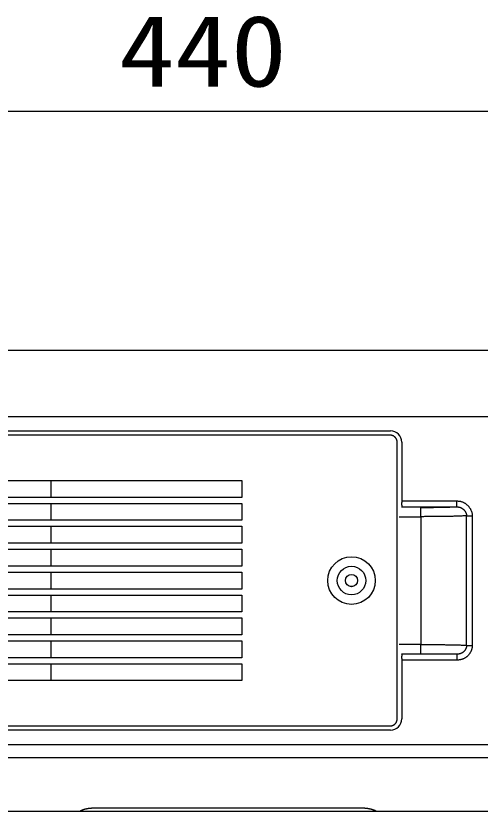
# Model space of a CAD drawing. Units: millimetres, scale not verified. Extents: x -63 to 64, y -57 to 57.
# Drawn here: x 26.89 to 42.49, y 8.34 to 35.07 of the extents above; entities that cross this region are included whole.
import ezdxf
from ezdxf.enums import TextEntityAlignment as Align

# ---------------------------------------------------------------- set-up
doc = ezdxf.new("R2010")
doc.units = ezdxf.units.MM
doc.header["$LTSCALE"] = 0.190236
doc.layers.add('0-2_GAIKEI', color=1, linetype='Continuous')
doc.styles.add('ＭＳ ゴシック', font='')
doc.styles.get('ＭＳ ゴシック').set_extended_font_data('MS Gothic')

msp = doc.modelspace()

# ---------------------------------------------------------------- linework, layer by layer
at = {"layer": '0-2_GAIKEI', "color": 3}
msp.add_line((13.2372, 31.8643), (53.2373, 31.8643), dxfattribs=at)
at = {"layer": '0-2_GAIKEI', "color": 7}
for p, q in [((13.1211, 23.8405), (55.0873, 23.8405)), ((13.2568, 8.3404), (55.0373, 8.3404))]:
    msp.add_line(p, q, dxfattribs=at)
at = {"layer": '0-2_GAIKEI'}
for p, q in [((13.1211, 21.6004), (55.2373, 21.6004)), ((17.8711, 21.1192), (39.4812, 21.1192)), ((39.4712, 20.9773), (17.8711, 20.9773)), ((39.708, 11.4404), (39.708, 20.7405)), ((39.8599, 20.7405), (39.8599, 18.7661)), ((20.16, 19.4546), (34.4823, 19.4546)), ((28.0715, 18.8863), (28.0715, 19.4546)), ((34.4823, 19.4546), (34.4823, 18.8863)), ((34.4823, 18.8863), (20.16, 18.8863)), ((39.8599, 18.7661), (41.7088, 18.7661)), ((41.7088, 18.5662), (41.7088, 18.7661)), ((20.16, 18.6846), (34.4823, 18.6846)), ((28.0715, 18.1163), (28.0715, 18.6846)), ((34.4823, 18.6846), (34.4823, 18.1163)), ((40.5017, 18.2379), (40.5017, 13.943)), ((42.0387, 18.2707), (42.2308, 18.2707)), ((42.0387, 13.9102), (42.0387, 18.2706)), ((42.2308, 18.2706), (42.2308, 13.9102)), ((34.4823, 18.1163), (20.16, 18.1163)), ((20.16, 17.9146), (34.4823, 17.9146)), ((28.0715, 17.3463), (28.0715, 17.9146)), ((34.4823, 17.9146), (34.4823, 17.3463)), ((34.4823, 17.3463), (20.16, 17.3463)), ((20.16, 17.1446), (34.4823, 17.1446)), ((28.0715, 16.5763), (28.0715, 17.1446)), ((34.4823, 17.1446), (34.4823, 16.5763)), ((34.4823, 16.5763), (20.16, 16.5763)), ((20.16, 16.3746), (34.4823, 16.3746)), ((28.0715, 15.8063), (28.0715, 16.3746)), ((34.4823, 16.3746), (34.4823, 15.8063)), ((34.4823, 15.8063), (20.16, 15.8063)), ((20.16, 15.6046), (34.4823, 15.6046)), ((28.0715, 15.0363), (28.0715, 15.6046)), ((34.4823, 15.6046), (34.4823, 15.0363)), ((34.4823, 15.0363), (20.16, 15.0363)), ((20.16, 14.8346), (34.4823, 14.8346)), ((28.0715, 14.2663), (28.0715, 14.8346)), ((34.4823, 14.8346), (34.4823, 14.2663)), ((34.4823, 14.2663), (20.16, 14.2663)), ((20.16, 14.0646), (34.4823, 14.0646)), ((28.0715, 13.4963), (28.0715, 14.0646)), ((34.4823, 14.0646), (34.4823, 13.4963)), ((42.0387, 13.9102), (42.2308, 13.9102)), ((34.4823, 13.4963), (20.16, 13.4963)), ((41.7088, 13.6146), (39.8549, 13.6146)), ((41.7088, 13.4148), (39.8599, 13.4148)), ((39.8599, 13.4148), (39.8599, 11.4404)), ((41.7088, 13.6146), (41.7088, 13.4148)), ((20.16, 13.2946), (34.4823, 13.2946)), ((28.0715, 12.7263), (28.0715, 13.2946)), ((34.4823, 13.2946), (34.4823, 12.7263)), ((34.4823, 12.7263), (20.16, 12.7263)), ((17.8711, 11.2036), (39.4712, 11.2036)), ((39.4812, 11.0617), (17.8711, 11.0617)), ((13.1211, 10.5804), (55.2373, 10.5804)), ((13.2368, 10.1404), (55.2373, 10.1404)), ((29.516, 8.4473), (38.5263, 8.4473))]:
    msp.add_line(p, q, dxfattribs=at)
for points in [[(39.5502, 20.9629), (39.5432, 20.9653), (39.5361, 20.9676), (39.529, 20.9696), (39.5219, 20.9714), (39.5147, 20.9729), (39.5074, 20.9742), (39.5002, 20.9753), (39.4929, 20.9762), (39.4857, 20.9768), (39.4784, 20.9772), (39.4712, 20.9773)], [(39.708, 20.7405), (39.7079, 20.7477), (39.7075, 20.755), (39.7069, 20.7622), (39.706, 20.7695), (39.705, 20.7767), (39.7036, 20.784), (39.7021, 20.7912), (39.7003, 20.7983), (39.6983, 20.8054), (39.6961, 20.8125), (39.6936, 20.8195), (39.6909, 20.8265), (39.6881, 20.8334), (39.685, 20.8401), (39.6817, 20.8468), (39.6782, 20.8535), (39.6745, 20.86), (39.6706, 20.8663), (39.6665, 20.8726), (39.6622, 20.8788), (39.6577, 20.8848), (39.6531, 20.8906), (39.6482, 20.8963), (39.6432, 20.9019), (39.638, 20.9073), (39.6326, 20.9125), (39.627, 20.9175), (39.6213, 20.9223), (39.6155, 20.927), (39.6095, 20.9315), (39.6033, 20.9358), (39.597, 20.9399), (39.5907, 20.9438), (39.5842, 20.9475), (39.5775, 20.951), (39.5708, 20.9543), (39.5641, 20.9574), (39.5572, 20.9602), (39.5502, 20.9629)], [(39.8599, 18.7661), (39.8599, 18.7621), (39.8598, 18.7582), (39.8598, 18.7542), (39.8596, 18.7503), (39.8595, 18.7463), (39.8593, 18.7424), (39.8591, 18.7384), (39.8589, 18.7345), (39.8586, 18.7306), (39.8584, 18.7267), (39.8581, 18.7228), (39.8578, 18.7189), (39.8576, 18.715), (39.8573, 18.7111), (39.857, 18.7071), (39.8568, 18.7032), (39.8566, 18.6993), (39.8563, 18.6954), (39.8561, 18.6914), (39.856, 18.6875), (39.8558, 18.6835), (39.8557, 18.6795), (39.8556, 18.6755), (39.8555, 18.6715), (39.8555, 18.6675), (39.8555, 18.6635), (39.8556, 18.6594), (39.8557, 18.6553), (39.8559, 18.6512), (39.8562, 18.6471), (39.8565, 18.6429), (39.8568, 18.6388), (39.8573, 18.6346), (39.8578, 18.6303), (39.8583, 18.6261), (39.859, 18.6218), (39.8597, 18.6174), (39.8603, 18.6131), (39.8609, 18.6088)], [(41.7088, 18.7661), (41.7241, 18.766), (41.7395, 18.7654), (41.7548, 18.7645), (41.7701, 18.7632), (41.7854, 18.7614), (41.8007, 18.7593), (41.8159, 18.7567), (41.831, 18.7537), (41.8461, 18.7502), (41.861, 18.7462), (41.8759, 18.7417), (41.8906, 18.7368), (41.9052, 18.7313), (41.9196, 18.7253), (41.9339, 18.7188), (41.9481, 18.7118), (41.962, 18.7042), (41.9758, 18.6961), (41.9893, 18.6875), (42.0026, 18.6784), (42.0157, 18.6689), (42.0285, 18.6589), (42.041, 18.6486), (42.0533, 18.6378), (42.0653, 18.6266), (42.077, 18.6151), (42.0883, 18.6032), (42.0994, 18.5909), (42.1101, 18.5784), (42.1204, 18.5655), (42.1303, 18.5524), (42.1399, 18.5389), (42.1491, 18.5253), (42.1578, 18.5114), (42.1662, 18.4972), (42.1741, 18.4829), (42.1815, 18.4684), (42.1885, 18.4537), (42.195, 18.4389)], [(39.7712, 18.2379), (40.5017, 18.2379), (40.5017, 18.5377)], [(39.8609, 18.6088), (39.8615, 18.6046), (39.8619, 18.6003), (39.8622, 18.5962), (39.8623, 18.5921), (39.8622, 18.588), (39.8618, 18.5841), (39.8611, 18.5803), (39.8601, 18.5765), (39.8588, 18.573), (39.8571, 18.5695), (39.8549, 18.5662), (41.7088, 18.5662)], [(40.7673, 18.539), (40.7431, 18.5388), (40.719, 18.5386), (40.6948, 18.5384), (40.6707, 18.5382), (40.6466, 18.5381), (40.6224, 18.538), (40.5983, 18.5379), (40.5741, 18.5378), (40.55, 18.5377), (40.5258, 18.5377), (40.5017, 18.5377)], [(41.7088, 18.5662), (41.6847, 18.5642), (41.6606, 18.5623), (41.6365, 18.5606), (41.6124, 18.559), (41.5883, 18.5576), (41.5642, 18.5562), (41.5401, 18.555), (41.516, 18.5539), (41.4918, 18.5528), (41.4677, 18.5519), (41.4436, 18.5511), (41.4194, 18.5503), (41.3953, 18.5496), (41.3711, 18.5489), (41.347, 18.5483), (41.3228, 18.5477), (41.2986, 18.5472), (41.2745, 18.5467), (41.2503, 18.5463), (41.2262, 18.5458), (41.202, 18.5453), (41.1778, 18.5449), (41.1537, 18.5445), (41.1295, 18.544), (41.1054, 18.5436), (41.0812, 18.5432), (41.0571, 18.5428), (41.0329, 18.5424), (41.0088, 18.542), (40.9846, 18.5417), (40.9605, 18.5413), (40.9363, 18.541), (40.9122, 18.5406), (40.888, 18.5403), (40.8639, 18.54), (40.8397, 18.5398), (40.8156, 18.5395), (40.7914, 18.5392), (40.7673, 18.539)], [(41.7088, 18.5662), (41.7182, 18.5662), (41.7277, 18.566), (41.7372, 18.5656), (41.7466, 18.565), (41.7561, 18.5641), (41.7655, 18.5631), (41.7749, 18.5617), (41.7843, 18.5602), (41.7936, 18.5583), (41.8029, 18.5562), (41.8121, 18.5538), (41.8213, 18.5511), (41.8304, 18.5481), (41.8394, 18.5448), (41.8484, 18.5411), (41.8572, 18.5371), (41.866, 18.5328), (41.8747, 18.5281), (41.8832, 18.5231), (41.8917, 18.5178), (41.9, 18.5123), (41.9081, 18.5064), (41.9161, 18.5003), (41.924, 18.4939), (41.9317, 18.4873), (41.9391, 18.4804), (41.9464, 18.4733), (41.9535, 18.4659), (41.9604, 18.4584), (41.9671, 18.4507), (41.9735, 18.4427), (41.9797, 18.4346), (41.9856, 18.4264), (41.9913, 18.4179), (41.9967, 18.4094), (42.0018, 18.4007), (42.0067, 18.3918), (42.0112, 18.3829), (42.0154, 18.3739)], [(40.8398, 18.2397), (40.8091, 18.2394), (40.7784, 18.2391), (40.7476, 18.2389), (40.7169, 18.2387), (40.6861, 18.2385), (40.6554, 18.2383), (40.6246, 18.2382), (40.5939, 18.238), (40.5632, 18.238), (40.5324, 18.2379), (40.5017, 18.2379)], [(42.0387, 18.2707), (42.0081, 18.2678), (41.9774, 18.2652), (41.9468, 18.2629), (41.9161, 18.2608), (41.8854, 18.2589), (41.8547, 18.2573), (41.824, 18.2558), (41.7933, 18.2545), (41.7625, 18.2534), (41.7318, 18.2524), (41.701, 18.2516), (41.6703, 18.2508), (41.6395, 18.2502), (41.6087, 18.2496), (41.578, 18.2491), (41.5472, 18.2487), (41.5164, 18.2483), (41.4856, 18.2479), (41.4549, 18.2475), (41.4241, 18.2471), (41.3933, 18.2467), (41.3626, 18.2463), (41.3318, 18.2458), (41.301, 18.2454), (41.2703, 18.245), (41.2395, 18.2446), (41.2088, 18.2442), (41.178, 18.2437), (41.1473, 18.2433), (41.1165, 18.2429), (41.0858, 18.2425), (41.055, 18.2421), (41.0243, 18.2417), (40.9935, 18.2413), (40.9628, 18.241), (40.9321, 18.2406), (40.9013, 18.2403), (40.8706, 18.24), (40.8398, 18.2397)], [(42.0154, 18.3739), (42.0193, 18.3647), (42.0229, 18.3555), (42.0262, 18.3462), (42.029, 18.3369), (42.0316, 18.3275), (42.0337, 18.3181), (42.0355, 18.3086), (42.0369, 18.2991), (42.0379, 18.2896), (42.0385, 18.2801), (42.0387, 18.2707)], [(42.195, 18.4389), (42.201, 18.4239), (42.2064, 18.4088), (42.2114, 18.3937), (42.2159, 18.3784), (42.2197, 18.3631), (42.2231, 18.3477), (42.2258, 18.3323), (42.228, 18.3169), (42.2295, 18.3014), (42.2305, 18.286), (42.2308, 18.2707)], [(40.5017, 13.6432), (40.5017, 13.943), (39.7712, 13.943)], [(40.5017, 13.943), (40.5324, 13.943), (40.5632, 13.9429), (40.5939, 13.9429), (40.6246, 13.9427), (40.6554, 13.9426), (40.6861, 13.9424), (40.7169, 13.9422), (40.7476, 13.942), (40.7784, 13.9418), (40.8091, 13.9415), (40.8398, 13.9412), (40.8706, 13.9409), (40.9013, 13.9406), (40.9321, 13.9403), (40.9628, 13.9399), (40.9936, 13.9395), (41.0243, 13.9392), (41.055, 13.9388), (41.0858, 13.9384), (41.1165, 13.938), (41.1473, 13.9375), (41.178, 13.9371), (41.2088, 13.9367), (41.2395, 13.9363), (41.2703, 13.9358), (41.301, 13.9354), (41.3318, 13.935), (41.3626, 13.9345), (41.3933, 13.9341), (41.4241, 13.9337), (41.4549, 13.9333), (41.4856, 13.9329), (41.5164, 13.9325), (41.5472, 13.932), (41.578, 13.9316), (41.6087, 13.9311), (41.6395, 13.9305), (41.6703, 13.9298), (41.701, 13.9291)], [(41.701, 13.9291), (41.7318, 13.9282), (41.7625, 13.9272), (41.7932, 13.9261), (41.824, 13.9248), (41.8547, 13.9234), (41.8854, 13.9218), (41.9161, 13.9199), (41.9468, 13.9179), (41.9774, 13.9156), (42.008, 13.913), (42.0387, 13.9102), (42.0385, 13.9006), (42.038, 13.891), (42.037, 13.8813), (42.0357, 13.8716), (42.0341, 13.862), (42.0321, 13.8524), (42.0297, 13.8428), (42.027, 13.8333), (42.024, 13.8239), (42.0207, 13.8145), (42.017, 13.8052), (42.013, 13.796), (42.0087, 13.787), (42.0041, 13.7781), (41.9993, 13.7693), (41.9941, 13.7607), (41.9887, 13.7522), (41.983, 13.744), (41.977, 13.7359), (41.9708, 13.728), (41.9643, 13.7204), (41.9576, 13.7129), (41.9507, 13.7058), (41.9435, 13.6988), (41.9361, 13.6922), (41.9285, 13.6858), (41.9207, 13.6797), (41.9127, 13.674)], [(42.2308, 13.9102), (42.2305, 13.8946), (42.2296, 13.879), (42.2282, 13.8633), (42.2262, 13.8477), (42.2237, 13.832), (42.2206, 13.8164), (42.217, 13.8009), (42.2129, 13.7854), (42.2083, 13.7701), (42.2031, 13.7548), (42.1975, 13.7397), (42.1914, 13.7247), (42.1849, 13.71), (42.1778, 13.6954), (42.1703, 13.681), (42.1624, 13.6668), (42.154, 13.6529), (42.1452, 13.6393), (42.136, 13.6259), (42.1264, 13.6129), (42.1163, 13.6002), (42.1059, 13.5878), (42.0951, 13.5757), (42.0839, 13.5641), (42.0723, 13.5529), (42.0604, 13.542), (42.0482, 13.5316), (42.0356, 13.5217), (42.0227, 13.5122), (42.0095, 13.5031), (41.996, 13.4945), (41.9823, 13.4863), (41.9683, 13.4786), (41.954, 13.4713), (41.9396, 13.4645), (41.9249, 13.4581), (41.9101, 13.4521), (41.8951, 13.4466), (41.88, 13.4415)], [(41.9127, 13.674), (41.9046, 13.6684), (41.8962, 13.6632), (41.8877, 13.6583), (41.879, 13.6536), (41.8702, 13.6492), (41.8613, 13.6451), (41.8522, 13.6413), (41.843, 13.6377), (41.8338, 13.6344), (41.8244, 13.6314), (41.815, 13.6286), (41.8055, 13.6261), (41.7959, 13.6238), (41.7863, 13.6218), (41.7766, 13.62), (41.7669, 13.6185), (41.7572, 13.6173), (41.7475, 13.6163), (41.7378, 13.6155), (41.7281, 13.615), (41.7184, 13.6147), (41.7088, 13.6146)], [(39.8549, 13.6146), (39.8571, 13.6114), (39.8588, 13.6079), (39.8602, 13.6044), (39.8612, 13.6006), (39.8618, 13.5968), (39.8622, 13.5929), (39.8623, 13.5888), (39.8622, 13.5847), (39.8619, 13.5806), (39.8615, 13.5763), (39.861, 13.5721), (39.8603, 13.5678), (39.8597, 13.5634), (39.859, 13.5591), (39.8583, 13.5548), (39.8578, 13.5506), (39.8573, 13.5463), (39.8568, 13.5421), (39.8565, 13.5379), (39.8562, 13.5338), (39.8559, 13.5297), (39.8557, 13.5255), (39.8556, 13.5215), (39.8555, 13.5174), (39.8555, 13.5134), (39.8555, 13.5093), (39.8556, 13.5053), (39.8557, 13.5013), (39.8558, 13.4974), (39.8559, 13.4934), (39.8561, 13.4895), (39.8563, 13.4855), (39.8565, 13.4816), (39.8568, 13.4777), (39.857, 13.4737), (39.8573, 13.4698), (39.8576, 13.4659), (39.8578, 13.462), (39.8581, 13.4581)], [(39.8581, 13.4581), (39.8584, 13.4542), (39.8586, 13.4503), (39.8588, 13.4464), (39.8591, 13.4424), (39.8593, 13.4385), (39.8595, 13.4346), (39.8596, 13.4306), (39.8598, 13.4267), (39.8598, 13.4227), (39.8599, 13.4188), (39.8599, 13.4148)], [(41.88, 13.4415), (41.8647, 13.4368), (41.8494, 13.4326), (41.8339, 13.4289), (41.8183, 13.4256), (41.8027, 13.4227), (41.7871, 13.4203), (41.7714, 13.4183), (41.7557, 13.4167), (41.74, 13.4156), (41.7244, 13.415), (41.7088, 13.4148)], [(39.4712, 11.2036), (39.4784, 11.2037), (39.4857, 11.2041), (39.4929, 11.2047), (39.5002, 11.2056), (39.5074, 11.2066), (39.5147, 11.208), (39.5219, 11.2095), (39.529, 11.2113), (39.5361, 11.2133), (39.5432, 11.2155), (39.5502, 11.218), (39.5572, 11.2207), (39.5641, 11.2235), (39.5708, 11.2266), (39.5776, 11.2299), (39.5842, 11.2334), (39.5907, 11.2371), (39.5971, 11.241), (39.6033, 11.2451), (39.6095, 11.2494), (39.6155, 11.2539), (39.6213, 11.2585), (39.627, 11.2634), (39.6326, 11.2684), (39.638, 11.2736), (39.6432, 11.279), (39.6482, 11.2846), (39.6531, 11.2903), (39.6577, 11.2961), (39.6622, 11.3021), (39.6665, 11.3083), (39.6706, 11.3145), (39.6745, 11.3209), (39.6782, 11.3274), (39.6817, 11.334), (39.685, 11.3408), (39.6881, 11.3475), (39.691, 11.3544), (39.6936, 11.3614)], [(39.6936, 11.3614), (39.6961, 11.3684), (39.6983, 11.3755), (39.7003, 11.3826), (39.7021, 11.3897), (39.7036, 11.3969), (39.705, 11.4042), (39.706, 11.4114), (39.7069, 11.4187), (39.7075, 11.4259), (39.7079, 11.4332), (39.708, 11.4404)], [(29.0648, 8.3404), (29.0648, 8.3406), (29.0648, 8.3408), (29.0649, 8.3409), (29.0649, 8.3411), (29.0649, 8.3413), (29.0649, 8.3414), (29.065, 8.3416), (29.065, 8.3417), (29.065, 8.3419), (29.0651, 8.342), (29.0651, 8.3422), (29.0651, 8.3424), (29.0651, 8.3425), (29.0652, 8.3427), (29.0652, 8.3428), (29.0652, 8.343), (29.0652, 8.3432), (29.0653, 8.3433), (29.0653, 8.3435), (29.0653, 8.3436), (29.0653, 8.3438), (29.0653, 8.344), (29.0653, 8.3442), (29.0653, 8.3443), (29.0653, 8.3445), (29.0653, 8.3447), (29.0653, 8.3449), (29.0653, 8.3451), (29.0653, 8.3453), (29.0653, 8.3455), (29.0652, 8.3457), (29.0652, 8.3459), (29.0652, 8.3461), (29.0651, 8.3463), (29.0651, 8.3465), (29.065, 8.3467), (29.065, 8.3469), (29.065, 8.3471), (29.0649, 8.3474)], [(29.0649, 8.3474), (29.0649, 8.3476), (29.0649, 8.3477), (29.0649, 8.3479), (29.0649, 8.3481), (29.0649, 8.3483), (29.065, 8.3484), (29.065, 8.3485), (29.0651, 8.3486), (29.0652, 8.3487), (29.0653, 8.3488), (29.0655, 8.3489)], [(29.0655, 8.3489), (29.0658, 8.3512), (29.0666, 8.3533), (29.0676, 8.3553), (29.0689, 8.3571), (29.0705, 8.3588), (29.0723, 8.3603), (29.0743, 8.3618), (29.0765, 8.3631), (29.0789, 8.3643), (29.0813, 8.3655), (29.0839, 8.3666), (29.0865, 8.3676), (29.0892, 8.3686), (29.0919, 8.3696), (29.0945, 8.3705), (29.0971, 8.3715), (29.0997, 8.3724), (29.1022, 8.3734), (29.1047, 8.3743), (29.1071, 8.3752), (29.1095, 8.3761), (29.1119, 8.3771), (29.1143, 8.378), (29.1166, 8.3789), (29.1189, 8.3798), (29.1211, 8.3807), (29.1234, 8.3816), (29.1256, 8.3824), (29.1278, 8.3833), (29.13, 8.3842), (29.1322, 8.3851), (29.1344, 8.3859), (29.1365, 8.3868), (29.1387, 8.3876), (29.1408, 8.3884), (29.1429, 8.3892), (29.1451, 8.3901), (29.1472, 8.3909), (29.1493, 8.3917)], [(29.1493, 8.3917), (29.1515, 8.3925), (29.1536, 8.3932), (29.1558, 8.394), (29.158, 8.3948), (29.1601, 8.3955), (29.1623, 8.3963), (29.1645, 8.397), (29.1668, 8.3978), (29.169, 8.3985), (29.1713, 8.3992), (29.1736, 8.3999), (29.1736, 8.3999)], [(29.1736, 8.3999), (29.1802, 8.4019), (29.1869, 8.4038), (29.1936, 8.4056), (29.2003, 8.4074), (29.207, 8.4092), (29.2137, 8.4109), (29.2204, 8.4126), (29.2271, 8.4142), (29.2339, 8.4158), (29.2407, 8.4173), (29.2474, 8.4188), (29.2542, 8.4202), (29.261, 8.4216), (29.2678, 8.423), (29.2746, 8.4243), (29.2815, 8.4255), (29.2883, 8.4268), (29.2951, 8.428), (29.302, 8.4291), (29.3088, 8.4302), (29.3157, 8.4313), (29.3225, 8.4324), (29.3294, 8.4334), (29.3363, 8.4344), (29.3432, 8.4353), (29.35, 8.4362), (29.3569, 8.4371), (29.3638, 8.438), (29.3707, 8.4388), (29.3776, 8.4396), (29.3845, 8.4403), (29.3914, 8.441), (29.3983, 8.4417), (29.4052, 8.4423), (29.4121, 8.4429), (29.4191, 8.4435), (29.426, 8.444), (29.4329, 8.4445), (29.4398, 8.4449)], [(29.4398, 8.4449), (29.4467, 8.4453), (29.4537, 8.4457), (29.4606, 8.446), (29.4675, 8.4463), (29.4744, 8.4466), (29.4814, 8.4468), (29.4883, 8.447), (29.4952, 8.4471), (29.5022, 8.4472), (29.5091, 8.4473), (29.516, 8.4473)], [(38.5263, 8.4473), (38.5332, 8.4473), (38.5402, 8.4472), (38.5471, 8.4471), (38.554, 8.447), (38.561, 8.4468), (38.5679, 8.4466), (38.5748, 8.4463), (38.5817, 8.446), (38.5887, 8.4457), (38.5956, 8.4453), (38.6025, 8.4449), (38.6094, 8.4445), (38.6164, 8.444), (38.6233, 8.4435), (38.6302, 8.4429), (38.6371, 8.4423), (38.644, 8.4417), (38.6509, 8.441), (38.6578, 8.4403), (38.6647, 8.4396), (38.6716, 8.4388), (38.6785, 8.438), (38.6854, 8.4371), (38.6923, 8.4362), (38.6992, 8.4353), (38.706, 8.4344), (38.7129, 8.4334), (38.7198, 8.4324), (38.7266, 8.4313), (38.7335, 8.4302), (38.7403, 8.4291), (38.7472, 8.428), (38.754, 8.4268), (38.7609, 8.4255), (38.7677, 8.4243), (38.7745, 8.423), (38.7813, 8.4216), (38.7881, 8.4202), (38.7949, 8.4188)], [(38.7949, 8.4188), (38.8017, 8.4173), (38.8084, 8.4158), (38.8152, 8.4142), (38.8219, 8.4126), (38.8287, 8.4109), (38.8354, 8.4092), (38.8421, 8.4074), (38.8488, 8.4056), (38.8554, 8.4038), (38.8621, 8.4019), (38.8687, 8.3999)], [(38.8687, 8.3999), (38.871, 8.3992), (38.8733, 8.3985), (38.8756, 8.3978), (38.8778, 8.397), (38.88, 8.3963), (38.8822, 8.3955), (38.8844, 8.3948), (38.8865, 8.394), (38.8887, 8.3932), (38.8908, 8.3925), (38.893, 8.3917), (38.8951, 8.3909), (38.8973, 8.3901), (38.8994, 8.3892), (38.9015, 8.3884), (38.9037, 8.3876), (38.9058, 8.3868), (38.908, 8.3859), (38.9101, 8.3851), (38.9123, 8.3842), (38.9145, 8.3833), (38.9167, 8.3824), (38.9189, 8.3816), (38.9212, 8.3807), (38.9234, 8.3798), (38.9257, 8.3789), (38.9281, 8.378), (38.9304, 8.3771), (38.9328, 8.3761), (38.9352, 8.3752), (38.9376, 8.3743), (38.9401, 8.3734), (38.9427, 8.3724), (38.9452, 8.3715), (38.9478, 8.3705), (38.9505, 8.3696), (38.9531, 8.3686), (38.9558, 8.3676), (38.9584, 8.3666)], [(38.9584, 8.3666), (38.961, 8.3655), (38.9634, 8.3643), (38.9658, 8.3631), (38.968, 8.3618), (38.97, 8.3603), (38.9718, 8.3588), (38.9734, 8.3571), (38.9747, 8.3553), (38.9758, 8.3533), (38.9765, 8.3512), (38.9768, 8.3489), (38.9768, 8.3489)], [(38.9768, 8.3489), (38.9769, 8.3487), (38.9769, 8.3485), (38.9769, 8.3484), (38.9769, 8.3482), (38.9769, 8.348), (38.9769, 8.3479), (38.9769, 8.3477), (38.977, 8.3475), (38.977, 8.3474), (38.977, 8.3472), (38.977, 8.347), (38.977, 8.3469), (38.977, 8.3467), (38.977, 8.3465), (38.977, 8.3464), (38.9771, 8.3462), (38.9771, 8.346), (38.9771, 8.3458), (38.9771, 8.3457), (38.9771, 8.3455), (38.9771, 8.3453), (38.9771, 8.3452), (38.9771, 8.345), (38.9772, 8.3448), (38.9772, 8.3447), (38.9772, 8.3445), (38.9772, 8.3443), (38.9772, 8.3442), (38.9772, 8.344), (38.9772, 8.3438), (38.9773, 8.3436), (38.9773, 8.3435), (38.9773, 8.3433), (38.9773, 8.3431), (38.9773, 8.343), (38.9773, 8.3428), (38.9773, 8.3426), (38.9773, 8.3425), (38.9774, 8.3423)], [(38.9774, 8.3423), (38.9774, 8.3421), (38.9774, 8.342), (38.9774, 8.3418), (38.9774, 8.3416), (38.9774, 8.3415), (38.9774, 8.3413), (38.9775, 8.3411), (38.9775, 8.3409), (38.9775, 8.3408), (38.9775, 8.3406), (38.9775, 8.3404)]]:
    msp.add_lwpolyline(points, dxfattribs=at)
for radius in [0.8, 0.4799, 0.2055, 0.2029]:
    msp.add_circle((38.1712, 16.0905), radius, dxfattribs=at)
for centre, start, end in [((39.4812, 20.7405), 359.99998, 89.99996), ((39.4812, 11.4404), 270, 359.99998)]:
    msp.add_arc(centre, 0.3788, start, end, dxfattribs=at)

# ---------------------------------------------------------------- texts
at = {"layer": '0-2_GAIKEI', "color": 3, "style": 'ＭＳ ゴシック', "width": 1.15}
msp.add_text('440', height=2.406, dxfattribs=at).set_placement((30.3501, 31.9739), align=Align.BOTTOM_LEFT)

doc.saveas('drawing.dxf')
